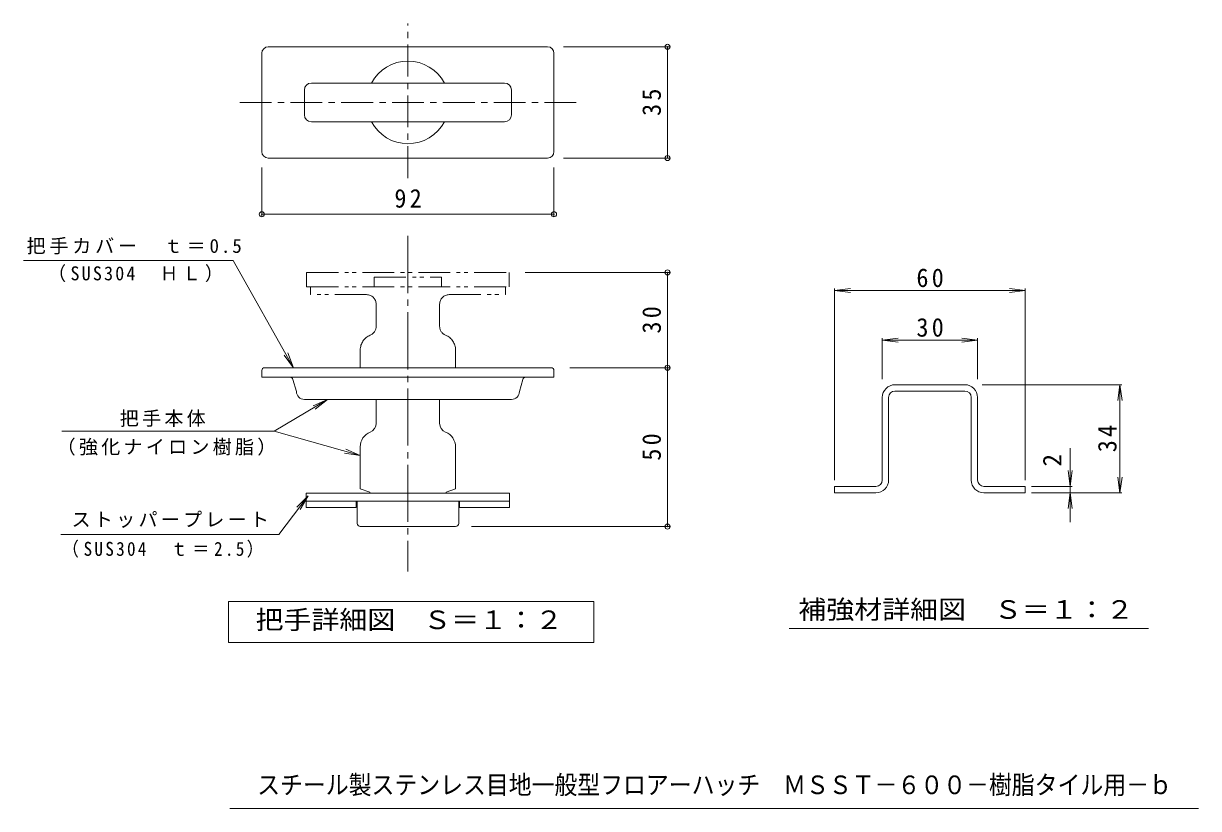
# Model space of a CAD drawing. Units: millimetres on the paper, enlarged 3 times, with parts at other scales. Extents: x -973 to 1149, y -793 to 712.
# Drawn here: x -973 to -418, y -680 to -310 of the extents above; entities that cross this region are included whole.
import ezdxf
from ezdxf.enums import TextEntityAlignment as Align

# ---------------------------------------------------------------- set-up
doc = ezdxf.new("R2010")
doc.units = ezdxf.units.MM
doc.header["$LTSCALE"] = 3
doc.header["$PDMODE"] = 32
doc.header["$PDSIZE"] = 2.4
for name, pattern in [('CHAIN1', [8, 5, -1, 1, -1]), ('CHAIN2', [12, 9, -1, 1, -1]), ('DOUBLE_CHAIN1', [8.8, 5, -1, 0.6, -0.6, 0.6, -1])]:
    doc.linetypes.add(name, pattern=pattern)
doc.layers.add('D-0', color=2, linetype='Continuous', lineweight=9)
doc.layers.add('D-4', color=7, linetype='Continuous', lineweight=9)
doc.styles.add('ＭＳ ゴシック', font='')
doc.styles.get('ＭＳ ゴシック').set_extended_font_data('MS Gothic')

msp = doc.modelspace()

# ---------------------------------------------------------------- linework, layer by layer
at = {"layer": 'D-0', "color": 3, "linetype": 'CHAIN1'}
for p, q in [((-791.027, -382.78), (-791.027, -309.827)), ((-870.478, -347.079), (-711.104, -347.079))]:
    msp.add_line(p, q, dxfattribs=at)
at = {"layer": 'D-0', "color": 3}
for p, q in [((-725.027, -320.829), (-857.027, -320.829)), ((-860.027, -370.329), (-860.027, -323.829)), ((-722.027, -370.329), (-722.027, -323.829)), ((-745.427, -337.929), (-836.627, -337.929)), ((-839.927, -352.929), (-839.927, -341.229)), ((-742.127, -352.929), (-742.127, -341.229)), ((-745.427, -356.229), (-836.627, -356.229)), ((-857.027, -373.329), (-725.027, -373.329)), ((-860.027, -473.678), (-860.027, -476.828)), ((-860.027, -476.828), (-722.027, -476.828)), ((-723.377, -472.329), (-858.677, -472.329)), ((-722.027, -473.678), (-722.027, -476.828)), ((-845.312, -477.912), (-843.677, -483.578)), ((-736.742, -477.912), (-738.377, -483.578)), ((-742.127, -487.328), (-839.927, -487.328)), ((-806.027, -498.578), (-806.027, -487.328)), ((-776.027, -498.578), (-776.027, -487.328)), ((-813.527, -509.679), (-813.527, -529.478)), ((-768.527, -509.703), (-768.527, -529.478)), ((-839.027, -531.578), (-743.027, -531.578)), ((-839.027, -531.578), (-839.027, -538.329)), ((-813.527, -529.478), (-809.027, -531.129)), ((-809.027, -531.129), (-809.027, -531.578)), ((-768.527, -529.478), (-773.027, -531.129)), ((-773.027, -531.129), (-773.027, -531.578)), ((-743.027, -531.578), (-743.027, -538.329)), ((-839.027, -535.329), (-743.027, -535.329)), ((-815.402, -535.329), (-815.402, -538.329)), ((-815.027, -545.828), (-815.027, -535.329)), ((-767.027, -545.828), (-767.027, -535.329)), ((-766.652, -535.329), (-766.652, -538.329)), ((-839.027, -538.329), (-815.402, -538.329)), ((-766.652, -538.329), (-743.027, -538.329)), ((-768.527, -547.328), (-813.527, -547.328))]:
    msp.add_line(p, q, dxfattribs=at)
at = {"layer": 'D-0', "color": 7}
for p, q in [((-717.527, -320.829), (-667.517, -320.829)), ((-668.417, -373.329), (-668.417, -320.829)), ((-717.527, -373.329), (-667.517, -373.329)), ((-860.027, -377.829), (-860.027, -400.781)), ((-722.027, -377.829), (-722.027, -400.781)), ((-860.027, -399.881), (-722.027, -399.881)), ((-972.589, -421.763), (-873.62, -421.763)), ((-735.677, -427.328), (-667.517, -427.328)), ((-668.417, -547.328), (-668.417, -427.328)), ((-845.005, -472.329), (-847.815, -465.375)), ((-714.527, -472.329), (-667.517, -472.329)), ((-828.93, -487.328), (-835.834, -490.258)), ((-954.553, -502.241), (-854.253, -502.241)), ((-813.527, -513.721), (-820.418, -510.761)), ((-838.208, -532.812), (-843.475, -538.151)), ((-761.027, -547.328), (-667.517, -547.328)), ((-954.942, -551.031), (-851.991, -551.031))]:
    msp.add_line(p, q, dxfattribs=at)
at = {"layer": 'D-0', "color": 3, "linetype": 'CHAIN2'}
msp.add_line((-791.027, -410.125), (-791.027, -568.503), dxfattribs=at)
at = {"layer": 'D-0', "color": 3, "linetype": 'DOUBLE_CHAIN1'}
for p, q in [((-838.877, -427.328), (-743.177, -427.328)), ((-838.877, -427.328), (-838.877, -434.079)), ((-743.177, -427.328), (-743.177, -434.079)), ((-806.927, -429.578), (-775.127, -429.578)), ((-806.927, -429.578), (-806.927, -434.079)), ((-775.127, -429.578), (-775.127, -434.079)), ((-838.877, -434.079), (-743.177, -434.079)), ((-837.077, -434.079), (-837.077, -437.828)), ((-810.527, -437.828), (-837.077, -437.828)), ((-771.527, -437.828), (-744.977, -437.828)), ((-744.977, -434.079), (-744.977, -437.828)), ((-806.027, -452.829), (-806.027, -442.328)), ((-776.027, -452.829), (-776.027, -442.328)), ((-813.527, -463.928), (-813.527, -472.329)), ((-768.527, -463.953), (-768.527, -472.329))]:
    msp.add_line(p, q, dxfattribs=at)
at = {"layer": 'D-0', "color": 7}
for points in [[(-873.62, -421.763), (-845.005, -472.329), (-849.519, -466.339)], [(-854.253, -502.241), (-828.93, -487.328), (-834.841, -491.945)], [(-854.253, -502.241), (-813.527, -513.721), (-820.95, -512.646)], [(-851.991, -551.031), (-838.208, -532.812), (-841.913, -539.332)]]:
    msp.add_lwpolyline(points, dxfattribs=at)
msp.add_lwpolyline([(-875.737, -602.135), (-875.737, -582.635), (-703.237, -582.635), (-703.237, -602.135)], close=True, dxfattribs=at)
at = {"layer": 'D-0', "color": 3}
for centre, radius, start, end in [((-857.027, -323.829), 3, 90, 180), ((-725.027, -323.829), 3, 0, 90), ((-791.027, -347.079), 19.5, 27.9843, 152.0157), ((-836.627, -341.229), 3.3, 90, 180), ((-745.427, -341.229), 3.3, 0, 90), ((-836.627, -352.929), 3.3, 180, 270), ((-745.427, -352.929), 3.3, 270, 0), ((-791.027, -347.079), 19.5, 207.9843, 332.0157), ((-857.027, -370.329), 3, 180, 270), ((-725.027, -370.329), 3, 270, 0), ((-858.677, -473.678), 1.35, 90, 180), ((-846.754, -478.328), 1.5, 16.1012, 90), ((-735.301, -478.328), 1.5, 90, 163.8988), ((-723.377, -473.678), 1.35, 0, 90), ((-839.927, -483.578), 3.75, 180, 270), ((-742.127, -483.578), 3.75, 270, 0), ((-810.527, -498.578), 4.5, 292.02405, 0), ((-771.527, -498.578), 4.5, 180, 247.97595), ((-806.027, -509.703), 7.5, 112.02434, 180), ((-776.027, -509.703), 7.5, 0, 67.97566), ((-813.527, -545.828), 1.5, 180, 270), ((-768.527, -545.828), 1.5, 270, 0)]:
    msp.add_arc(centre, radius, start, end, dxfattribs=at)
at = {"layer": 'D-0', "color": 3, "linetype": 'DOUBLE_CHAIN1'}
for centre, radius, start, end in [((-810.527, -442.328), 4.5, 0, 90), ((-771.527, -442.328), 4.5, 90, 180), ((-810.527, -452.829), 4.5, 292.02405, 0), ((-771.527, -452.829), 4.5, 180, 247.97595), ((-806.027, -463.953), 7.5, 112.02371, 180), ((-776.027, -463.953), 7.5, 0, 67.97629)]:
    msp.add_arc(centre, radius, start, end, dxfattribs=at)
at = {"layer": 'D-0', "color": 7}
for p in [(-668.417, -320.829), (-668.417, -373.329), (-860.027, -399.881), (-722.027, -399.881), (-668.417, -427.328), (-668.417, -472.329), (-668.417, -547.328)]:
    msp.add_point(p, dxfattribs=at)
at = {"layer": 'D-4'}
for p, q in [((-589.467, -435.888), (-582.031, -434.909)), ((-589.467, -525.369), (-589.467, -434.988)), ((-589.467, -435.888), (-499.467, -435.888)), ((-589.467, -435.888), (-582.031, -436.867)), ((-499.467, -435.888), (-506.903, -434.909)), ((-499.467, -435.888), (-506.903, -436.867)), ((-499.467, -525.369), (-499.467, -434.988)), ((-566.967, -459.306), (-559.531, -458.327)), ((-566.967, -477.707), (-566.967, -458.406)), ((-566.967, -459.306), (-521.967, -459.306)), ((-566.967, -459.306), (-559.531, -460.285)), ((-521.967, -459.306), (-529.403, -458.327)), ((-521.967, -459.306), (-529.403, -460.285)), ((-521.967, -477.707), (-521.967, -458.406)), ((-560.967, -480.369), (-527.967, -480.369)), ((-519.792, -480.369), (-453.792, -480.369)), ((-454.692, -480.369), (-455.671, -487.805)), ((-454.692, -531.369), (-454.692, -480.369)), ((-454.692, -480.369), (-453.713, -487.805)), ((-566.967, -525.369), (-566.967, -486.369)), ((-563.967, -525.369), (-563.967, -486.369)), ((-527.967, -483.369), (-560.967, -483.369)), ((-524.967, -525.369), (-524.967, -486.369)), ((-521.967, -525.369), (-521.967, -486.369)), ((-478.211, -510.34), (-478.211, -545.185)), ((-478.211, -528.369), (-479.19, -520.933)), ((-478.211, -528.369), (-477.233, -520.933)), ((-454.692, -531.369), (-455.671, -523.933)), ((-454.692, -531.369), (-453.713, -523.933)), ((-589.467, -528.369), (-589.467, -531.369)), ((-589.467, -528.369), (-569.967, -528.369)), ((-589.467, -531.369), (-569.967, -531.369)), ((-518.967, -528.369), (-499.467, -528.369)), ((-518.967, -531.369), (-499.467, -531.369)), ((-499.467, -528.369), (-499.467, -531.369)), ((-496.467, -528.369), (-477.311, -528.369)), ((-496.467, -531.369), (-453.792, -531.369)), ((-478.211, -531.369), (-479.19, -538.805)), ((-478.211, -531.369), (-477.233, -538.805)), ((-610.984, -595.49), (-441.197, -595.49)), ((-875.114, -680.429), (-417.614, -680.429))]:
    msp.add_line(p, q, dxfattribs=at)
for centre, radius, start, end in [((-560.967, -486.369), 6, 90, 180), ((-527.967, -486.369), 6, 0, 89.99998), ((-560.967, -486.369), 3, 90, 180), ((-527.967, -486.369), 3, 0, 90), ((-569.967, -525.369), 6, 270, 0), ((-569.967, -525.369), 3, 270, 0), ((-518.967, -525.369), 6, 180, 270), ((-518.967, -525.369), 3, 180, 270)]:
    msp.add_arc(centre, radius, start, end, dxfattribs=at)

# ---------------------------------------------------------------- texts
at = {"layer": 'D-0', "style": 'ＭＳ ゴシック'}
for s, width, p in [('把手詳細図\u3000Ｓ＝１：２', 1.1, (-862.987, -598.385)), ('スチール製ステンレス目地一般型フロアーハッチ\u3000ＭＳＳＴ－６００－樹脂タイル用－ｂ', 0.9, (-862.214, -676.29))]:
    msp.add_text(s, height=8.798, dxfattribs=dict(at, width=width)).set_placement(p, align=Align.BOTTOM_LEFT)
at = {"layer": 'D-0', "char_height": 8.798, "attachment_point": 7, "rotation": 90, "style": 'ＭＳ ゴシック'}
for s, insert in [('\\T1.27;\\W0.95;35', (-671.417, -353.454)), ('\\T1.27;\\W0.95;30', (-671.417, -456.203)), ('\\T1.27;\\W0.95;50', (-671.417, -516.204))]:
    msp.add_mtext(s, dxfattribs=dict(at, insert=insert))
at = {"layer": 'D-0', "insert": (-797.402, -396.881), "char_height": 8.798, "attachment_point": 7, "style": 'ＭＳ ゴシック'}
msp.add_mtext('\\T1.27;\\W0.95;92', dxfattribs=at)
at = {"layer": 'D-0', "color": 7, "char_height": 6.598, "attachment_point": 7, "style": 'ＭＳ ゴシック'}
for s, insert in [('\\T1.2;把手カバー\u3000ｔ＝0.5', (-971.143, -418.833)), ('\\T1.24;\\W0.95;（SUS304\u3000ＨＬ）', (-961.019, -431.94)), ('\\T1.17;把手本体', (-927.12, -500.277)), ('\\T1.17;（強化ナイロン樹脂）', (-956.938, -513.844)), ('\\T1.17;ストッパープレート', (-949.88, -547.949)), ('\\T1.27;\\W0.9;（SUS304\u3000ｔ＝2.5）', (-954.502, -562.015))]:
    msp.add_mtext(s, dxfattribs=dict(at, insert=insert))
at = {"layer": 'D-4', "color": 2, "style": 'ＭＳ ゴシック'}
msp.add_text('2', height=8.798, rotation=90, dxfattribs=at).set_placement((-479.711, -519.037), align=Align.BOTTOM_LEFT)
at = {"layer": 'D-4', "color": 2, "style": 'ＭＳ ゴシック', "width": 1.1}
msp.add_text('補強材詳細図\u3000Ｓ＝１：２', height=8.798, dxfattribs=at).set_placement((-606.619, -593.522), align=Align.BOTTOM_LEFT)
at = {"layer": 'D-4', "color": 2, "char_height": 8.798, "attachment_point": 7, "style": 'ＭＳ ゴシック'}
for s, insert in [('\\T1.27;\\W0.95;60', (-550.842, -434.388)), ('\\T1.27;\\W0.95;30', (-550.842, -457.806))]:
    msp.add_mtext(s, dxfattribs=dict(at, insert=insert))
at = {"layer": 'D-4', "color": 2, "insert": (-456.192, -512.244), "char_height": 8.798, "attachment_point": 7, "rotation": 90, "style": 'ＭＳ ゴシック'}
msp.add_mtext('\\T1.27;\\W0.95;34', dxfattribs=at)

doc.saveas('drawing.dxf')
